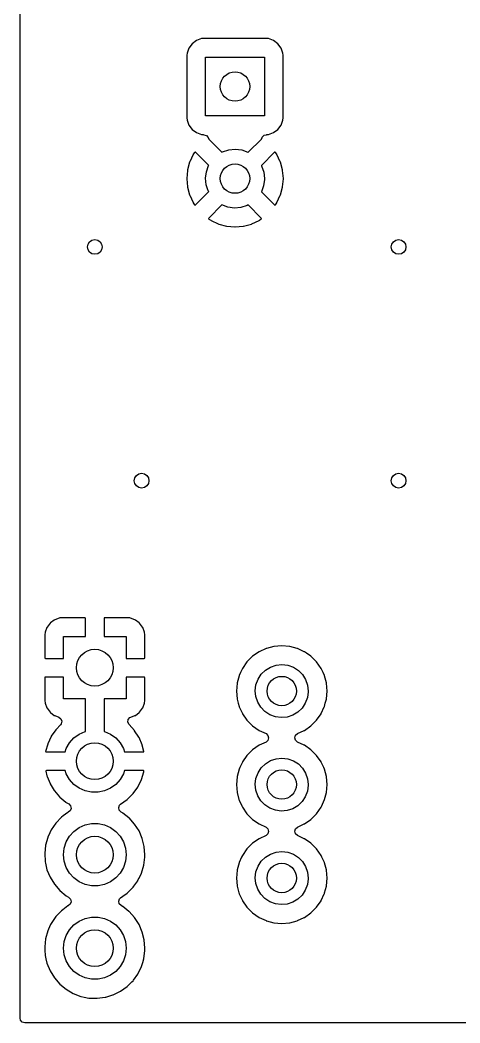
# Model space of a CAD drawing. Extents: x 120.5 to 177.9, y -124 to -74.2.
# Drawn here: x 120.52 to 132.48, y -123.95 to -96.71 of the extents above; entities that cross this region are included whole.
import ezdxf

# ---------------------------------------------------------------- set-up
doc = ezdxf.new("R2010")
doc.units = 0
doc.layers.add('BLACK', color=7, linetype='CONTINUOUS')

msp = doc.modelspace()

# ---------------------------------------------------------------- linework, layer by layer
at = {"layer": 'BLACK', "linetype": 'CONTINUOUS'}
for p, q in [((120.523, -123.825), (120.523, -74.2945)), ((125.318, -97.262), (125.202, -97.3494)), ((125.455, -97.2109), (125.318, -97.262)), ((125.517, -97.2041), (125.455, -97.2109)), ((127.213, -97.2041), (125.517, -97.2041)), ((127.275, -97.2109), (127.213, -97.2041)), ((127.412, -97.262), (127.275, -97.2109)), ((127.528, -97.3494), (127.412, -97.262)), ((125.114, -97.4659), (125.063, -97.6023)), ((125.202, -97.3494), (125.114, -97.4659)), ((127.616, -97.4659), (127.528, -97.3494)), ((127.667, -97.6023), (127.616, -97.4659)), ((125.063, -97.6023), (125.056, -97.6645)), ((125.056, -97.6645), (125.056, -99.3608)), ((125.565, -99.3126), (125.565, -97.7126)), ((125.565, -97.7126), (127.165, -97.7126)), ((127.165, -97.7126), (127.165, -99.3126)), ((127.673, -97.6645), (127.667, -97.6023)), ((127.673, -99.3608), (127.673, -97.6645)), ((125.056, -99.3608), (125.063, -99.4229)), ((125.063, -99.4229), (125.114, -99.5593)), ((127.165, -99.3126), (125.565, -99.3126)), ((127.616, -99.5593), (127.667, -99.4229)), ((127.667, -99.4229), (127.673, -99.3608)), ((125.114, -99.5593), (125.202, -99.6759)), ((125.202, -99.6759), (125.318, -99.7632)), ((127.412, -99.7632), (127.528, -99.6759)), ((127.528, -99.6759), (127.616, -99.5593)), ((125.318, -99.7632), (125.455, -99.8144)), ((125.455, -99.8144), (125.498, -99.8191)), ((125.498, -99.8191), (125.513, -99.8208)), ((125.513, -99.8208), (125.513, -99.8208)), ((125.513, -99.8208), (125.517, -99.8211)), ((125.517, -99.8211), (125.52, -99.8211)), ((125.52, -99.8211), (125.587, -99.8448)), ((125.587, -99.8448), (125.623, -99.8908)), ((125.623, -99.8908), (125.625, -99.8898)), ((125.625, -99.8898), (125.63, -99.9006)), ((125.63, -99.9006), (125.631, -99.9009)), ((125.631, -99.9009), (125.631, -99.901)), ((125.631, -99.901), (125.651, -99.9391)), ((125.651, -99.9391), (126.009, -100.298)), ((126.721, -100.297), (127.08, -99.9383)), ((127.08, -99.9383), (127.103, -99.8966)), ((127.103, -99.8966), (127.105, -99.8866)), ((127.105, -99.8866), (127.155, -99.8364)), ((127.155, -99.8364), (127.209, -99.8212)), ((127.209, -99.8212), (127.21, -99.8211)), ((127.21, -99.8211), (127.213, -99.8211)), ((127.213, -99.8211), (127.217, -99.8208)), ((127.217, -99.8208), (127.229, -99.8194)), ((127.217, -99.8208), (127.217, -99.8208)), ((127.229, -99.8194), (127.275, -99.8144)), ((127.275, -99.8144), (127.412, -99.7632)), ((126.024, -100.289), (126.193, -100.231)), ((126.193, -100.231), (126.371, -100.213)), ((126.371, -100.213), (126.548, -100.234)), ((126.548, -100.234), (126.716, -100.294)), ((125.226, -100.361), (125.134, -100.559)), ((125.231, -100.352), (125.226, -100.361)), ((125.267, -100.3), (125.231, -100.352)), ((125.279, -100.291), (125.267, -100.3)), ((125.291, -100.298), (125.279, -100.291)), ((125.649, -100.656), (125.291, -100.298)), ((126.009, -100.298), (126.024, -100.289)), ((126.716, -100.294), (126.721, -100.297)), ((127.439, -100.298), (127.08, -100.657)), ((127.452, -100.291), (127.439, -100.298)), ((127.462, -100.3), (127.452, -100.291)), ((127.499, -100.352), (127.462, -100.3)), ((127.504, -100.361), (127.499, -100.352)), ((127.596, -100.559), (127.504, -100.361)), ((125.071, -100.79), (125.052, -101.007)), ((125.073, -100.779), (125.071, -100.79)), ((125.13, -100.569), (125.073, -100.779)), ((125.134, -100.559), (125.13, -100.569)), ((125.587, -100.825), (125.648, -100.657)), ((125.648, -100.657), (125.649, -100.656)), ((127.08, -100.657), (127.086, -100.667)), ((127.086, -100.667), (127.145, -100.835)), ((127.6, -100.569), (127.596, -100.559)), ((127.657, -100.779), (127.6, -100.569)), ((127.659, -100.79), (127.657, -100.779)), ((127.678, -101.007), (127.659, -100.79)), ((125.052, -101.007), (125.052, -101.018)), ((125.052, -101.018), (125.071, -101.235)), ((125.565, -101.001), (125.587, -100.825)), ((125.582, -101.179), (125.565, -101.001)), ((127.165, -101.035), (127.14, -101.212)), ((127.145, -100.835), (127.165, -101.013)), ((127.165, -101.013), (127.165, -101.035)), ((127.659, -101.235), (127.678, -101.018)), ((127.678, -101.018), (127.678, -101.007)), ((125.071, -101.235), (125.073, -101.246)), ((125.073, -101.246), (125.13, -101.456)), ((125.639, -101.348), (125.582, -101.179)), ((125.651, -101.368), (125.639, -101.348)), ((127.14, -101.212), (127.08, -101.369)), ((127.6, -101.456), (127.657, -101.246)), ((127.657, -101.246), (127.659, -101.235)), ((125.13, -101.456), (125.134, -101.467)), ((125.134, -101.467), (125.226, -101.664)), ((125.291, -101.727), (125.651, -101.368)), ((127.08, -101.369), (127.439, -101.728)), ((127.504, -101.664), (127.596, -101.467)), ((127.596, -101.467), (127.6, -101.456)), ((125.226, -101.664), (125.231, -101.674)), ((125.231, -101.674), (125.268, -101.726)), ((125.268, -101.726), (125.278, -101.734)), ((125.278, -101.734), (125.291, -101.727)), ((126.009, -101.728), (125.65, -102.087)), ((126.171, -101.789), (126.009, -101.728)), ((126.348, -101.812), (126.171, -101.789)), ((126.526, -101.796), (126.348, -101.812)), ((126.695, -101.741), (126.526, -101.796)), ((126.72, -101.727), (126.695, -101.741)), ((127.079, -102.086), (126.72, -101.727)), ((127.439, -101.728), (127.451, -101.734)), ((127.451, -101.734), (127.463, -101.725)), ((127.463, -101.725), (127.499, -101.674)), ((127.499, -101.674), (127.504, -101.664)), ((125.65, -102.087), (125.643, -102.099)), ((125.643, -102.099), (125.653, -102.111)), ((125.653, -102.111), (125.704, -102.147)), ((125.704, -102.147), (125.713, -102.152)), ((125.713, -102.152), (125.911, -102.244)), ((126.819, -102.244), (127.017, -102.152)), ((127.017, -102.152), (127.026, -102.147)), ((127.026, -102.147), (127.078, -102.11)), ((127.078, -102.11), (127.086, -102.1)), ((127.086, -102.1), (127.079, -102.086)), ((125.911, -102.244), (125.921, -102.248)), ((125.921, -102.248), (126.132, -102.304)), ((126.132, -102.304), (126.142, -102.306)), ((126.142, -102.306), (126.36, -102.325)), ((126.36, -102.325), (126.37, -102.325)), ((126.37, -102.325), (126.588, -102.306)), ((126.588, -102.306), (126.598, -102.304)), ((126.598, -102.304), (126.809, -102.248)), ((126.809, -102.248), (126.819, -102.244)), ((121.451, -113.005), (121.349, -113.082)), ((121.467, -112.997), (121.451, -113.005)), ((121.587, -112.952), (121.467, -112.997)), ((121.603, -112.948), (121.587, -112.952)), ((121.654, -112.942), (121.603, -112.948)), ((121.66, -112.942), (121.654, -112.942)), ((122.287, -112.942), (121.66, -112.942)), ((122.295, -112.944), (122.287, -112.942)), ((122.297, -112.945), (122.295, -112.944)), ((122.301, -112.96), (122.297, -112.945)), ((122.301, -113.45), (122.301, -112.96)), ((122.811, -112.948), (122.809, -112.956)), ((122.809, -112.956), (122.809, -113.45)), ((122.812, -112.946), (122.811, -112.948)), ((122.827, -112.942), (122.812, -112.946)), ((123.45, -112.942), (122.827, -112.942)), ((123.456, -112.942), (123.45, -112.942)), ((123.507, -112.948), (123.456, -112.942)), ((123.523, -112.952), (123.507, -112.948)), ((123.643, -112.997), (123.523, -112.952)), ((123.659, -113.005), (123.643, -112.997)), ((123.761, -113.082), (123.659, -113.005)), ((121.207, -113.332), (121.203, -113.348)), ((121.252, -113.212), (121.207, -113.332)), ((121.26, -113.196), (121.252, -113.212)), ((121.337, -113.094), (121.26, -113.196)), ((121.349, -113.082), (121.337, -113.094)), ((123.773, -113.094), (123.761, -113.082)), ((123.85, -113.196), (123.773, -113.094)), ((123.858, -113.212), (123.85, -113.196)), ((123.903, -113.332), (123.858, -113.212)), ((123.907, -113.348), (123.903, -113.332)), ((121.203, -113.348), (121.197, -113.399)), ((121.197, -113.399), (121.197, -113.405)), ((121.197, -113.405), (121.197, -114.028)), ((121.705, -114.046), (121.705, -113.45)), ((121.705, -113.45), (122.301, -113.45)), ((122.809, -113.45), (123.405, -113.45)), ((123.405, -113.45), (123.405, -114.046)), ((123.913, -113.399), (123.907, -113.348)), ((123.913, -113.405), (123.913, -113.399)), ((123.913, -114.032), (123.913, -113.405)), ((127.018, -113.867), (126.842, -113.99)), ((127.023, -113.865), (127.018, -113.867)), ((127.208, -113.779), (127.023, -113.865)), ((127.023, -113.865), (127.023, -113.865)), ((127.213, -113.776), (127.208, -113.778)), ((127.208, -113.778), (127.208, -113.779)), ((127.219, -113.775), (127.213, -113.776)), ((127.416, -113.722), (127.219, -113.775)), ((127.219, -113.775), (127.219, -113.775)), ((127.421, -113.721), (127.416, -113.722)), ((127.416, -113.722), (127.416, -113.722)), ((127.635, -113.702), (127.421, -113.721)), ((127.849, -113.721), (127.635, -113.702)), ((127.854, -113.722), (127.849, -113.721)), ((128.051, -113.775), (127.854, -113.722)), ((127.854, -113.722), (127.854, -113.722)), ((128.057, -113.776), (128.051, -113.775)), ((128.051, -113.775), (128.051, -113.775)), ((128.062, -113.778), (128.057, -113.776)), ((128.062, -113.779), (128.062, -113.778)), ((128.247, -113.865), (128.062, -113.779)), ((128.252, -113.867), (128.247, -113.865)), ((128.247, -113.865), (128.247, -113.865)), ((128.306, -113.905), (128.252, -113.867)), ((121.197, -114.028), (121.201, -114.043)), ((121.201, -114.043), (121.203, -114.044)), ((121.203, -114.044), (121.211, -114.046)), ((121.211, -114.046), (121.705, -114.046)), ((123.405, -114.046), (123.895, -114.046)), ((123.895, -114.046), (123.91, -114.042)), ((123.91, -114.042), (123.911, -114.04)), ((123.911, -114.04), (123.913, -114.032)), ((126.69, -114.142), (126.567, -114.318)), ((126.842, -113.99), (126.69, -114.142)), ((128.428, -113.99), (128.306, -113.905)), ((128.58, -114.142), (128.428, -113.99)), ((128.703, -114.318), (128.58, -114.142)), ((126.565, -114.323), (126.513, -114.434)), ((126.567, -114.318), (126.565, -114.323)), ((126.565, -114.323), (126.565, -114.323)), ((127.077, -114.48), (127.192, -114.368)), ((127.192, -114.368), (127.328, -114.284)), ((127.328, -114.284), (127.48, -114.232)), ((127.48, -114.232), (127.64, -114.215)), ((127.64, -114.215), (127.799, -114.234)), ((127.799, -114.234), (127.951, -114.288)), ((127.951, -114.288), (128.086, -114.374)), ((128.086, -114.374), (128.199, -114.488)), ((128.705, -114.323), (128.703, -114.318)), ((128.757, -114.434), (128.705, -114.323)), ((128.705, -114.323), (128.705, -114.323)), ((121.199, -114.56), (121.197, -114.568)), ((121.197, -114.568), (121.197, -115.195)), ((121.2, -114.558), (121.199, -114.56)), ((121.215, -114.554), (121.2, -114.558)), ((121.705, -114.554), (121.215, -114.554)), ((121.705, -115.15), (121.705, -114.554)), ((123.405, -114.554), (123.405, -115.15)), ((123.899, -114.554), (123.405, -114.554)), ((123.907, -114.556), (123.899, -114.554)), ((123.909, -114.557), (123.907, -114.556)), ((123.913, -114.572), (123.909, -114.557)), ((123.913, -115.195), (123.913, -114.572)), ((126.475, -114.519), (126.422, -114.716)), ((126.476, -114.513), (126.475, -114.519)), ((126.475, -114.519), (126.475, -114.519)), ((126.513, -114.434), (126.476, -114.513)), ((126.935, -114.766), (126.99, -114.615)), ((126.99, -114.615), (127.077, -114.48)), ((128.199, -114.488), (128.284, -114.624)), ((128.284, -114.624), (128.337, -114.775)), ((128.794, -114.513), (128.757, -114.434)), ((128.795, -114.519), (128.794, -114.513)), ((128.848, -114.716), (128.795, -114.519)), ((128.795, -114.519), (128.795, -114.519)), ((126.421, -114.721), (126.402, -114.935)), ((126.402, -114.935), (126.421, -115.149)), ((126.422, -114.716), (126.421, -114.721)), ((126.915, -114.925), (126.935, -114.766)), ((126.931, -115.085), (126.915, -114.925)), ((128.355, -114.955), (128.332, -115.114)), ((128.337, -114.775), (128.355, -114.935)), ((128.355, -114.935), (128.355, -114.955)), ((128.849, -114.721), (128.848, -114.716)), ((128.868, -114.935), (128.849, -114.721)), ((128.849, -115.149), (128.868, -114.94)), ((128.868, -114.94), (128.868, -114.935)), ((121.197, -115.195), (121.197, -115.201)), ((121.197, -115.201), (121.203, -115.252)), ((122.301, -115.15), (121.705, -115.15)), ((122.301, -116.03), (122.301, -115.15)), ((123.405, -115.15), (122.809, -115.15)), ((122.809, -115.15), (122.809, -116.03)), ((123.907, -115.252), (123.913, -115.201)), ((123.913, -115.201), (123.913, -115.195)), ((126.421, -115.149), (126.422, -115.154)), ((126.422, -115.154), (126.422, -115.154)), ((126.422, -115.154), (126.452, -115.268)), ((126.981, -115.237), (126.931, -115.085)), ((127.065, -115.374), (126.981, -115.237)), ((128.332, -115.114), (128.275, -115.264)), ((128.818, -115.268), (128.848, -115.154)), ((128.848, -115.154), (128.849, -115.149)), ((128.848, -115.154), (128.848, -115.154)), ((121.203, -115.252), (121.207, -115.268)), ((121.207, -115.268), (121.252, -115.388)), ((121.252, -115.388), (121.26, -115.404)), ((121.26, -115.404), (121.337, -115.506)), ((121.337, -115.506), (121.349, -115.518)), ((123.761, -115.518), (123.773, -115.506)), ((123.773, -115.506), (123.85, -115.404)), ((123.85, -115.404), (123.858, -115.388)), ((123.858, -115.388), (123.903, -115.268)), ((123.903, -115.268), (123.907, -115.252)), ((126.452, -115.268), (126.476, -115.357)), ((126.476, -115.357), (126.478, -115.362)), ((126.478, -115.362), (126.479, -115.362)), ((126.479, -115.362), (126.564, -115.545)), ((127.176, -115.49), (127.065, -115.374)), ((127.31, -115.578), (127.176, -115.49)), ((128.07, -115.509), (127.932, -115.591)), ((128.187, -115.398), (128.07, -115.509)), ((128.275, -115.264), (128.187, -115.398)), ((128.706, -115.545), (128.791, -115.362)), ((128.791, -115.362), (128.794, -115.357)), ((128.791, -115.362), (128.791, -115.362)), ((128.794, -115.357), (128.818, -115.268)), ((121.349, -115.518), (121.451, -115.595)), ((121.451, -115.595), (121.467, -115.603)), ((121.467, -115.603), (121.576, -115.644)), ((121.576, -115.644), (121.633, -115.687)), ((121.633, -115.687), (121.658, -115.754)), ((121.658, -115.754), (121.643, -115.823)), ((123.456, -115.782), (123.464, -115.712)), ((123.487, -115.846), (123.456, -115.782)), ((123.464, -115.712), (123.509, -115.657)), ((123.509, -115.657), (123.536, -115.643)), ((123.536, -115.643), (123.643, -115.603)), ((123.643, -115.603), (123.659, -115.595)), ((123.659, -115.595), (123.761, -115.518)), ((126.564, -115.545), (126.567, -115.552)), ((126.567, -115.552), (126.69, -115.728)), ((126.69, -115.728), (126.842, -115.88)), ((127.461, -115.634), (127.31, -115.578)), ((127.62, -115.655), (127.461, -115.634)), ((127.78, -115.64), (127.62, -115.655)), ((127.932, -115.591), (127.78, -115.64)), ((128.428, -115.88), (128.58, -115.728)), ((128.58, -115.728), (128.703, -115.552)), ((128.703, -115.552), (128.706, -115.545)), ((121.493, -115.987), (121.373, -116.163)), ((121.5, -115.979), (121.493, -115.987)), ((121.623, -115.849), (121.5, -115.979)), ((121.643, -115.823), (121.623, -115.849)), ((122.13, -116.104), (122.292, -116.032)), ((122.292, -116.032), (122.301, -116.03)), ((122.809, -116.03), (122.818, -116.032)), ((122.818, -116.032), (122.98, -116.104)), ((123.631, -116.005), (123.487, -115.846)), ((123.637, -116.013), (123.631, -116.005)), ((123.753, -116.192), (123.637, -116.013)), ((126.842, -115.88), (127.018, -116.003)), ((127.018, -116.003), (127.023, -116.005)), ((127.023, -116.005), (127.023, -116.005)), ((127.023, -116.005), (127.207, -116.091)), ((128.063, -116.091), (128.247, -116.005)), ((128.247, -116.005), (128.252, -116.003)), ((128.247, -116.005), (128.247, -116.005)), ((128.252, -116.003), (128.428, -115.88)), ((121.368, -116.172), (121.278, -116.365)), ((121.373, -116.163), (121.368, -116.172)), ((121.867, -116.34), (121.986, -116.208)), ((121.986, -116.208), (122.13, -116.104)), ((122.98, -116.104), (123.124, -116.208)), ((123.124, -116.208), (123.243, -116.34)), ((123.758, -116.201), (123.753, -116.192)), ((123.843, -116.396), (123.758, -116.201)), ((127.207, -116.319), (127.023, -116.405)), ((127.207, -116.091), (127.26, -116.138)), ((127.259, -116.274), (127.207, -116.319)), ((127.279, -116.206), (127.259, -116.274)), ((127.26, -116.138), (127.279, -116.206)), ((127.991, -116.204), (128.011, -116.136)), ((128.01, -116.272), (127.991, -116.204)), ((128.063, -116.319), (128.01, -116.272)), ((128.011, -116.136), (128.063, -116.091)), ((128.247, -116.405), (128.063, -116.319)), ((121.275, -116.374), (121.219, -116.574)), ((121.219, -116.574), (121.221, -116.583)), ((121.221, -116.583), (121.233, -116.586)), ((121.233, -116.586), (121.749, -116.586)), ((121.278, -116.365), (121.275, -116.374)), ((121.749, -116.586), (121.778, -116.494)), ((121.778, -116.494), (121.867, -116.34)), ((123.243, -116.34), (123.332, -116.494)), ((123.332, -116.494), (123.361, -116.586)), ((123.361, -116.586), (123.873, -116.586)), ((123.846, -116.406), (123.843, -116.396)), ((123.888, -116.573), (123.846, -116.406)), ((123.873, -116.586), (123.887, -116.582)), ((123.887, -116.582), (123.888, -116.573)), ((126.842, -116.53), (126.69, -116.682)), ((127.018, -116.407), (126.842, -116.53)), ((127.023, -116.405), (127.018, -116.407)), ((127.023, -116.405), (127.023, -116.405)), ((128.252, -116.407), (128.247, -116.405)), ((128.247, -116.405), (128.247, -116.405)), ((128.428, -116.53), (128.252, -116.407)), ((128.58, -116.682), (128.428, -116.53)), ((126.565, -116.863), (126.496, -117.011)), ((126.567, -116.858), (126.565, -116.863)), ((126.565, -116.863), (126.565, -116.863)), ((126.69, -116.682), (126.567, -116.858)), ((127.192, -116.908), (127.328, -116.824)), ((127.328, -116.824), (127.48, -116.772)), ((127.48, -116.772), (127.64, -116.755)), ((127.64, -116.755), (127.799, -116.774)), ((127.799, -116.774), (127.951, -116.828)), ((127.951, -116.828), (128.086, -116.914)), ((128.703, -116.858), (128.58, -116.682)), ((128.705, -116.863), (128.703, -116.858)), ((128.774, -117.011), (128.705, -116.863)), ((128.705, -116.863), (128.705, -116.863)), ((121.225, -117.098), (121.223, -117.108)), ((121.223, -117.108), (121.254, -117.242)), ((121.238, -117.094), (121.225, -117.098)), ((121.749, -117.094), (121.238, -117.094)), ((121.778, -117.186), (121.749, -117.094)), ((123.361, -117.094), (123.332, -117.186)), ((123.874, -117.094), (123.361, -117.094)), ((123.823, -117.337), (123.885, -117.133)), ((123.887, -117.098), (123.874, -117.094)), ((123.885, -117.133), (123.888, -117.123)), ((123.889, -117.112), (123.887, -117.098)), ((123.888, -117.123), (123.889, -117.112)), ((126.475, -117.059), (126.422, -117.256)), ((126.476, -117.053), (126.475, -117.059)), ((126.475, -117.059), (126.475, -117.059)), ((126.496, -117.011), (126.476, -117.053)), ((126.99, -117.155), (127.077, -117.02)), ((127.077, -117.02), (127.192, -116.908)), ((128.086, -116.914), (128.199, -117.028)), ((128.199, -117.028), (128.284, -117.164)), ((128.794, -117.053), (128.774, -117.011)), ((128.795, -117.059), (128.794, -117.053)), ((128.848, -117.256), (128.795, -117.059)), ((128.795, -117.059), (128.795, -117.059)), ((121.254, -117.242), (121.257, -117.252)), ((121.257, -117.252), (121.337, -117.45)), ((121.867, -117.34), (121.778, -117.186)), ((121.986, -117.472), (121.867, -117.34)), ((123.243, -117.34), (123.124, -117.472)), ((123.332, -117.186), (123.243, -117.34)), ((123.725, -117.537), (123.82, -117.346)), ((123.82, -117.346), (123.823, -117.337)), ((126.421, -117.261), (126.402, -117.475)), ((126.422, -117.256), (126.421, -117.261)), ((126.915, -117.465), (126.935, -117.306)), ((126.935, -117.306), (126.99, -117.155)), ((128.284, -117.164), (128.337, -117.315)), ((128.337, -117.315), (128.355, -117.475)), ((128.849, -117.261), (128.848, -117.256)), ((128.868, -117.475), (128.849, -117.261)), ((121.337, -117.45), (121.341, -117.459)), ((121.341, -117.459), (121.453, -117.64)), ((121.453, -117.64), (121.459, -117.649)), ((121.459, -117.649), (121.598, -117.81)), ((122.13, -117.576), (121.986, -117.472)), ((122.292, -117.648), (122.13, -117.576)), ((122.466, -117.685), (122.292, -117.648)), ((122.644, -117.685), (122.466, -117.685)), ((122.818, -117.648), (122.644, -117.685)), ((122.98, -117.576), (122.818, -117.648)), ((123.124, -117.472), (122.98, -117.576)), ((123.596, -117.719), (123.72, -117.546)), ((123.72, -117.546), (123.725, -117.537)), ((126.402, -117.475), (126.421, -117.689)), ((126.421, -117.689), (126.422, -117.694)), ((126.422, -117.694), (126.422, -117.694)), ((126.422, -117.694), (126.473, -117.884)), ((126.931, -117.625), (126.915, -117.465)), ((126.981, -117.777), (126.931, -117.625)), ((128.332, -117.654), (128.275, -117.804)), ((128.355, -117.495), (128.332, -117.654)), ((128.355, -117.475), (128.355, -117.495)), ((128.797, -117.884), (128.848, -117.694)), ((128.848, -117.694), (128.849, -117.689)), ((128.848, -117.694), (128.848, -117.694)), ((128.849, -117.689), (128.868, -117.475)), ((121.598, -117.81), (121.606, -117.817)), ((121.606, -117.817), (121.769, -117.953)), ((121.769, -117.953), (121.778, -117.959)), ((121.778, -117.959), (121.847, -117.999)), ((123.255, -118.009), (123.43, -117.884)), ((123.43, -117.884), (123.438, -117.877)), ((123.438, -117.877), (123.589, -117.727)), ((123.589, -117.727), (123.596, -117.719)), ((126.473, -117.884), (126.476, -117.897)), ((126.476, -117.897), (126.478, -117.902)), ((126.478, -117.902), (126.479, -117.902)), ((126.479, -117.902), (126.549, -118.054)), ((127.065, -117.914), (126.981, -117.777)), ((127.176, -118.03), (127.065, -117.914)), ((128.187, -117.938), (128.07, -118.049)), ((128.275, -117.804), (128.187, -117.938)), ((128.721, -118.054), (128.791, -117.902)), ((128.791, -117.902), (128.794, -117.897)), ((128.791, -117.902), (128.791, -117.902)), ((128.794, -117.897), (128.797, -117.884)), ((121.824, -118.23), (121.695, -118.327)), ((121.829, -118.227), (121.824, -118.23)), ((121.824, -118.23), (121.824, -118.23)), ((121.842, -118.22), (121.829, -118.227)), ((121.882, -118.186), (121.842, -118.22)), ((121.847, -117.999), (121.896, -118.051)), ((121.909, -118.121), (121.882, -118.186)), ((121.896, -118.051), (121.909, -118.121)), ((123.203, -118.102), (123.228, -118.035)), ((123.218, -118.171), (123.203, -118.102)), ((123.268, -118.222), (123.218, -118.171)), ((123.228, -118.035), (123.255, -118.009)), ((123.309, -118.245), (123.268, -118.222)), ((126.549, -118.054), (126.567, -118.092)), ((126.567, -118.092), (126.69, -118.268)), ((127.31, -118.118), (127.176, -118.03)), ((127.461, -118.174), (127.31, -118.118)), ((127.62, -118.195), (127.461, -118.174)), ((127.78, -118.18), (127.62, -118.195)), ((127.932, -118.131), (127.78, -118.18)), ((128.07, -118.049), (127.932, -118.131)), ((128.58, -118.268), (128.703, -118.092)), ((128.703, -118.092), (128.721, -118.054)), ((121.65, -118.361), (121.496, -118.522)), ((121.695, -118.327), (121.65, -118.361)), ((123.313, -118.248), (123.309, -118.245)), ((123.481, -118.38), (123.313, -118.248)), ((123.313, -118.248), (123.313, -118.248)), ((123.485, -118.383), (123.481, -118.38)), ((123.481, -118.38), (123.481, -118.38)), ((123.635, -118.548), (123.485, -118.383)), ((126.69, -118.268), (126.842, -118.42)), ((126.842, -118.42), (127.018, -118.543)), ((128.252, -118.543), (128.428, -118.42)), ((128.428, -118.42), (128.58, -118.268)), ((121.334, -118.784), (121.279, -118.901)), ((121.37, -118.707), (121.334, -118.784)), ((121.496, -118.522), (121.37, -118.707)), ((121.867, -118.88), (121.986, -118.748)), ((121.986, -118.748), (122.13, -118.644)), ((122.13, -118.644), (122.292, -118.572)), ((122.292, -118.572), (122.466, -118.535)), ((122.466, -118.535), (122.644, -118.535)), ((122.644, -118.535), (122.818, -118.572)), ((122.818, -118.572), (122.98, -118.644)), ((122.98, -118.644), (123.124, -118.748)), ((123.124, -118.748), (123.243, -118.88)), ((123.756, -118.736), (123.635, -118.548)), ((123.845, -118.941), (123.756, -118.736)), ((127.018, -118.543), (127.023, -118.545)), ((127.023, -118.545), (127.023, -118.545)), ((127.023, -118.545), (127.207, -118.631)), ((127.207, -118.631), (127.26, -118.678)), ((127.279, -118.746), (127.259, -118.814)), ((127.26, -118.678), (127.279, -118.746)), ((127.991, -118.744), (128.011, -118.676)), ((128.01, -118.812), (127.991, -118.744)), ((128.011, -118.676), (128.063, -118.631)), ((128.063, -118.631), (128.247, -118.545)), ((128.247, -118.545), (128.252, -118.543)), ((128.247, -118.545), (128.247, -118.545)), ((121.276, -118.909), (121.216, -119.125)), ((121.279, -118.901), (121.276, -118.909)), ((121.724, -119.203), (121.778, -119.034)), ((121.778, -119.034), (121.867, -118.88)), ((123.243, -118.88), (123.332, -119.034)), ((123.332, -119.034), (123.386, -119.203)), ((123.9, -119.157), (123.845, -118.941)), ((127.018, -118.947), (126.842, -119.07)), ((127.023, -118.945), (127.018, -118.947)), ((127.207, -118.859), (127.023, -118.945)), ((127.023, -118.945), (127.023, -118.945)), ((127.259, -118.814), (127.207, -118.859)), ((128.063, -118.859), (128.01, -118.812)), ((128.247, -118.945), (128.063, -118.859)), ((128.252, -118.947), (128.247, -118.945)), ((128.247, -118.945), (128.247, -118.945)), ((128.428, -119.07), (128.252, -118.947)), ((121.216, -119.125), (121.192, -119.347)), ((121.705, -119.38), (121.724, -119.203)), ((123.386, -119.203), (123.405, -119.38)), ((123.918, -119.38), (123.9, -119.157)), ((126.69, -119.222), (126.567, -119.398)), ((126.842, -119.07), (126.69, -119.222)), ((127.328, -119.364), (127.48, -119.312)), ((127.48, -119.312), (127.64, -119.295)), ((127.64, -119.295), (127.799, -119.314)), ((127.799, -119.314), (127.951, -119.368)), ((128.58, -119.222), (128.428, -119.07)), ((128.703, -119.398), (128.58, -119.222)), ((121.192, -119.347), (121.193, -119.352)), ((121.193, -119.352), (121.193, -119.352)), ((121.193, -119.352), (121.205, -119.565)), ((121.205, -119.565), (121.205, -119.57)), ((121.205, -119.57), (121.206, -119.575)), ((121.206, -119.575), (121.206, -119.575)), ((121.206, -119.575), (121.214, -119.611)), ((121.724, -119.557), (121.705, -119.38)), ((121.778, -119.726), (121.724, -119.557)), ((123.386, -119.557), (123.332, -119.726)), ((123.405, -119.38), (123.386, -119.557)), ((123.887, -119.668), (123.917, -119.447)), ((123.917, -119.447), (123.918, -119.403)), ((123.918, -119.383), (123.918, -119.38)), ((123.918, -119.403), (123.918, -119.383)), ((123.918, -119.383), (123.918, -119.383)), ((126.475, -119.599), (126.422, -119.796)), ((126.476, -119.593), (126.475, -119.599)), ((126.475, -119.599), (126.475, -119.599)), ((126.545, -119.447), (126.476, -119.593)), ((126.565, -119.403), (126.545, -119.447)), ((126.567, -119.398), (126.565, -119.403)), ((126.565, -119.403), (126.565, -119.403)), ((126.99, -119.695), (127.077, -119.56)), ((127.077, -119.56), (127.192, -119.448)), ((127.192, -119.448), (127.328, -119.364)), ((127.951, -119.368), (128.086, -119.454)), ((128.086, -119.454), (128.199, -119.568)), ((128.199, -119.568), (128.284, -119.704)), ((128.705, -119.403), (128.703, -119.398)), ((128.725, -119.447), (128.705, -119.403)), ((128.705, -119.403), (128.705, -119.403)), ((128.794, -119.593), (128.725, -119.447)), ((128.795, -119.599), (128.794, -119.593)), ((128.848, -119.796), (128.795, -119.599)), ((128.795, -119.599), (128.795, -119.599)), ((121.214, -119.611), (121.254, -119.788)), ((121.254, -119.788), (121.338, -119.995)), ((121.867, -119.88), (121.778, -119.726)), ((123.332, -119.726), (123.243, -119.88)), ((123.822, -119.882), (123.887, -119.668)), ((126.421, -119.801), (126.402, -120.015)), ((126.422, -119.796), (126.421, -119.801)), ((126.915, -120.005), (126.935, -119.846)), ((126.935, -119.846), (126.99, -119.695)), ((128.284, -119.704), (128.337, -119.855)), ((128.337, -119.855), (128.355, -120.015)), ((128.849, -119.801), (128.848, -119.796)), ((128.868, -120.015), (128.849, -119.801)), ((121.338, -119.995), (121.455, -120.185)), ((121.986, -120.012), (121.867, -119.88)), ((122.13, -120.116), (121.986, -120.012)), ((122.292, -120.188), (122.13, -120.116)), ((122.98, -120.116), (122.818, -120.188)), ((123.124, -120.012), (122.98, -120.116)), ((123.243, -119.88), (123.124, -120.012)), ((123.614, -120.234), (123.72, -120.086)), ((123.72, -120.086), (123.723, -120.082)), ((123.723, -120.082), (123.754, -120.02)), ((123.754, -120.02), (123.757, -120.015)), ((123.757, -120.015), (123.82, -119.886)), ((123.82, -119.886), (123.822, -119.882)), ((123.82, -119.886), (123.82, -119.886)), ((126.402, -120.015), (126.421, -120.229)), ((126.931, -120.165), (126.915, -120.005)), ((128.355, -120.035), (128.332, -120.194)), ((128.355, -120.015), (128.355, -120.035)), ((128.849, -120.229), (128.868, -120.015)), ((121.455, -120.185), (121.601, -120.354)), ((121.601, -120.354), (121.773, -120.497)), ((122.466, -120.225), (122.292, -120.188)), ((122.644, -120.225), (122.466, -120.225)), ((122.818, -120.188), (122.644, -120.225)), ((123.319, -120.503), (123.435, -120.421)), ((123.435, -120.421), (123.593, -120.263)), ((123.593, -120.263), (123.614, -120.234)), ((126.421, -120.229), (126.422, -120.234)), ((126.422, -120.234), (126.422, -120.234)), ((126.422, -120.234), (126.471, -120.419)), ((126.471, -120.419), (126.476, -120.437)), ((126.981, -120.317), (126.931, -120.165)), ((127.065, -120.454), (126.981, -120.317)), ((128.275, -120.344), (128.187, -120.478)), ((128.332, -120.194), (128.275, -120.344)), ((128.794, -120.437), (128.799, -120.419)), ((128.799, -120.419), (128.848, -120.234)), ((128.848, -120.234), (128.849, -120.229)), ((128.848, -120.234), (128.848, -120.234)), ((121.773, -120.497), (121.844, -120.538)), ((121.844, -120.538), (121.846, -120.539)), ((121.846, -120.539), (121.895, -120.591)), ((121.908, -120.661), (121.882, -120.727)), ((121.895, -120.591), (121.908, -120.661)), ((123.203, -120.642), (123.228, -120.576)), ((123.218, -120.711), (123.203, -120.642)), ((123.228, -120.576), (123.256, -120.549)), ((123.256, -120.549), (123.319, -120.503)), ((126.476, -120.437), (126.478, -120.442)), ((126.478, -120.442), (126.479, -120.442)), ((126.479, -120.442), (126.564, -120.625)), ((126.564, -120.625), (126.567, -120.632)), ((126.567, -120.632), (126.69, -120.808)), ((127.176, -120.57), (127.065, -120.454)), ((127.31, -120.658), (127.176, -120.57)), ((127.461, -120.714), (127.31, -120.658)), ((127.932, -120.671), (127.78, -120.72)), ((128.07, -120.589), (127.932, -120.671)), ((128.187, -120.478), (128.07, -120.589)), ((128.58, -120.808), (128.703, -120.632)), ((128.703, -120.632), (128.706, -120.625)), ((128.706, -120.625), (128.791, -120.442)), ((128.791, -120.442), (128.794, -120.437)), ((128.791, -120.442), (128.791, -120.442)), ((121.65, -120.901), (121.496, -121.062)), ((121.684, -120.875), (121.65, -120.901)), ((121.824, -120.77), (121.684, -120.875)), ((121.829, -120.767), (121.824, -120.77)), ((121.824, -120.77), (121.824, -120.77)), ((121.841, -120.76), (121.829, -120.767)), ((121.882, -120.727), (121.841, -120.76)), ((123.268, -120.762), (123.218, -120.711)), ((123.309, -120.785), (123.268, -120.762)), ((123.313, -120.788), (123.309, -120.785)), ((123.481, -120.92), (123.313, -120.788)), ((123.313, -120.788), (123.313, -120.788)), ((123.485, -120.923), (123.481, -120.92)), ((123.481, -120.92), (123.481, -120.92)), ((123.635, -121.088), (123.485, -120.923)), ((126.69, -120.808), (126.842, -120.96)), ((126.842, -120.96), (127.018, -121.083)), ((127.62, -120.735), (127.461, -120.714)), ((127.78, -120.72), (127.62, -120.735)), ((128.252, -121.083), (128.428, -120.96)), ((128.428, -120.96), (128.58, -120.808)), ((121.496, -121.062), (121.37, -121.247)), ((121.986, -121.288), (122.13, -121.184)), ((122.13, -121.184), (122.292, -121.112)), ((122.292, -121.112), (122.466, -121.075)), ((122.466, -121.075), (122.644, -121.075)), ((122.644, -121.075), (122.818, -121.112)), ((122.818, -121.112), (122.98, -121.184)), ((122.98, -121.184), (123.124, -121.288)), ((123.756, -121.276), (123.635, -121.088)), ((127.018, -121.083), (127.023, -121.085)), ((127.023, -121.085), (127.023, -121.085)), ((127.023, -121.085), (127.208, -121.171)), ((127.208, -121.171), (127.213, -121.174)), ((127.213, -121.174), (127.219, -121.175)), ((127.219, -121.175), (127.219, -121.175)), ((127.219, -121.175), (127.416, -121.228)), ((127.416, -121.228), (127.416, -121.228)), ((127.416, -121.228), (127.421, -121.229)), ((127.421, -121.229), (127.635, -121.248)), ((127.635, -121.248), (127.849, -121.229)), ((127.849, -121.229), (127.854, -121.228)), ((127.854, -121.228), (128.051, -121.175)), ((127.854, -121.228), (127.854, -121.228)), ((128.051, -121.175), (128.057, -121.174)), ((128.051, -121.175), (128.051, -121.175)), ((128.057, -121.174), (128.062, -121.171)), ((128.062, -121.171), (128.247, -121.085)), ((128.247, -121.085), (128.252, -121.083)), ((128.247, -121.085), (128.247, -121.085)), ((121.276, -121.449), (121.216, -121.665)), ((121.296, -121.405), (121.276, -121.449)), ((121.354, -121.281), (121.296, -121.405)), ((121.37, -121.247), (121.354, -121.281)), ((121.778, -121.574), (121.867, -121.42)), ((121.867, -121.42), (121.986, -121.288)), ((123.124, -121.288), (123.243, -121.42)), ((123.243, -121.42), (123.332, -121.574)), ((123.845, -121.481), (123.756, -121.276)), ((123.9, -121.697), (123.845, -121.481)), ((121.216, -121.665), (121.192, -121.887)), ((121.705, -121.92), (121.724, -121.743)), ((121.724, -121.743), (121.778, -121.574)), ((123.332, -121.574), (123.386, -121.743)), ((123.386, -121.743), (123.405, -121.92)), ((123.918, -121.92), (123.9, -121.697)), ((121.192, -121.887), (121.193, -121.892)), ((121.193, -121.892), (121.198, -121.987)), ((121.193, -121.892), (121.193, -121.892)), ((121.198, -121.987), (121.205, -122.11)), ((121.724, -122.097), (121.705, -121.92)), ((123.405, -121.92), (123.386, -122.097)), ((123.887, -122.208), (123.917, -121.987)), ((123.917, -121.987), (123.918, -121.92)), ((121.205, -122.11), (121.206, -122.115)), ((121.206, -122.115), (121.206, -122.115)), ((121.206, -122.115), (121.227, -122.205)), ((121.227, -122.205), (121.254, -122.328)), ((121.254, -122.328), (121.338, -122.535)), ((121.778, -122.266), (121.724, -122.097)), ((121.867, -122.42), (121.778, -122.266)), ((123.332, -122.266), (123.243, -122.42)), ((123.386, -122.097), (123.332, -122.266)), ((123.822, -122.422), (123.858, -122.305)), ((123.858, -122.305), (123.886, -122.213)), ((123.886, -122.213), (123.887, -122.208)), ((123.886, -122.213), (123.886, -122.213)), ((121.338, -122.535), (121.455, -122.725)), ((121.986, -122.552), (121.867, -122.42)), ((122.13, -122.656), (121.986, -122.552)), ((123.124, -122.552), (122.98, -122.656)), ((123.243, -122.42), (123.124, -122.552)), ((123.723, -122.622), (123.822, -122.422)), ((121.455, -122.725), (121.601, -122.894)), ((122.292, -122.728), (122.13, -122.656)), ((122.466, -122.765), (122.292, -122.728)), ((122.644, -122.765), (122.466, -122.765)), ((122.818, -122.728), (122.644, -122.765)), ((122.98, -122.656), (122.818, -122.728)), ((123.483, -122.913), (123.559, -122.837)), ((123.559, -122.837), (123.593, -122.803)), ((123.593, -122.803), (123.603, -122.79)), ((123.603, -122.79), (123.72, -122.626)), ((123.72, -122.626), (123.723, -122.622)), ((121.601, -122.894), (121.773, -123.037)), ((121.773, -123.037), (121.966, -123.149)), ((123.052, -123.189), (123.253, -123.091)), ((123.253, -123.091), (123.435, -122.961)), ((123.435, -122.961), (123.483, -122.913)), ((121.966, -123.149), (122.175, -123.229)), ((122.175, -123.229), (122.18, -123.23)), ((122.18, -123.23), (122.18, -123.23)), ((122.18, -123.23), (122.267, -123.248)), ((122.267, -123.248), (122.394, -123.274)), ((122.394, -123.274), (122.399, -123.274)), ((122.399, -123.274), (122.399, -123.274)), ((122.399, -123.274), (122.612, -123.282)), ((122.612, -123.282), (122.612, -123.282)), ((122.612, -123.282), (122.617, -123.282)), ((122.617, -123.282), (122.622, -123.281)), ((122.622, -123.281), (122.833, -123.254)), ((122.622, -123.281), (122.622, -123.281)), ((122.833, -123.254), (122.838, -123.253)), ((122.833, -123.254), (122.833, -123.254)), ((122.838, -123.253), (122.857, -123.248)), ((122.857, -123.248), (123.047, -123.191)), ((123.047, -123.191), (123.052, -123.189)), ((123.047, -123.191), (123.047, -123.191)), ((120.535, -123.878), (120.523, -123.825)), ((120.581, -123.931), (120.535, -123.878)), ((120.649, -123.951), (120.581, -123.931)), ((151.69, -123.951), (120.649, -123.951))]:
    msp.add_line(p, q, dxfattribs=at)
at = {"layer": 'BLACK'}
for centre, radius in [((126.365, -98.5126), 0.4), ((126.365, -101.013), 0.4), ((122.555, -102.87), 0.2), ((130.81, -102.87), 0.2), ((123.825, -109.22), 0.2), ((130.81, -109.22), 0.2), ((122.555, -114.3), 0.5), ((127.635, -114.935), 0.4), ((122.555, -116.84), 0.5), ((127.635, -117.475), 0.4), ((122.555, -119.38), 0.5), ((127.635, -120.015), 0.4), ((122.555, -121.92), 0.5)]:
    msp.add_circle(centre, radius, dxfattribs=at)

doc.saveas('drawing.dxf')
